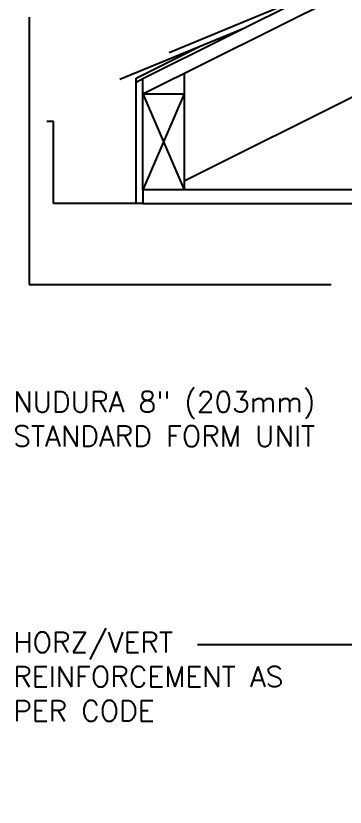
# Model space of a CAD drawing. Header units: inches. Extents: x 186.1 to 244.3, y 217.8 to 307.
# Drawn here: x 186.18 to 198.17, y 254.08 to 282.93 of the extents above; entities that cross this region are included whole.
import ezdxf

# ---------------------------------------------------------------- set-up
doc = ezdxf.new("R2010")
doc.units = ezdxf.units.IN
doc.header["$MEASUREMENT"] = 0
for name, color, linetype in [('HATCH', 12, 'Continuous'), ('line25', 2, 'Continuous'), ('LINE9', 9, 'Continuous'), ('TEXT', 4, 'Continuous')]:
    doc.layers.add(name, color=color, linetype=linetype)
doc.styles.add('DIM', font='romans.shx', dxfattribs={"width": 0.7})
doc.styles.add('ROMANS', font='romans.shx', dxfattribs={"height": 1.125})
doc.dimstyles.new('ext_12', dxfattribs={"dimscale": 12, "dimtxt": 0.09375, "dimasz": 0.09375, "dimexe": 0.09375, "dimexo": 0.0625, "dimgap": 0.0625, "dimtad": 1, "dimdec": 1, "dimzin": 3, "dimdsep": 46, "dimlunit": 4, "dimtxsty": 'DIM', "dimcen": 0.09, "dimdle": 0.09375, "dimclrt": 4, "dimadec": 0, "dimazin": 0, "dimtfac": 1, "dimtdec": 1, "dimtmove": 2, "dimatfit": 3, "dimfxl": 1, "dimfrac": 2, "dimtolj": 1, "dimtzin": 0, "dimarcsym": 0})

msp = doc.modelspace()

# ---------------------------------------------------------------- linework, layer by layer
at = {"layer": 'HATCH'}
for p, q in [((192.303, 280.085), (190.803, 276.585)), ((190.803, 280.085), (192.303, 276.585))]:
    msp.add_line(p, q, dxfattribs=at)
at = {"layer": 'line25'}
for p, q in [((190.803, 280.644), (239.813, 305.149)), ((190.803, 280.085), (239.813, 304.59)), ((192.303, 276.922), (222.892, 292.216)), ((192.303, 280.835), (192.303, 276.585)), ((190.803, 276.585), (190.803, 280.644)), ((190.803, 280.085), (192.303, 280.085))]:
    msp.add_line(p, q, dxfattribs=at)
at = {"layer": 'LINE9'}
for p, q in [((191.765, 281.6), (197.308, 283.896)), ((189.968, 280.618), (194.536, 282.51)), ((190.553, 280.658), (192.907, 281.835)), ((190.553, 280.519), (190.553, 280.658)), ((190.553, 280.519), (190.803, 280.644)), ((190.553, 276.085), (190.553, 280.519)), ((187.553, 279.085), (187.303, 279.085)), ((187.553, 276.085), (187.553, 279.085)), ((190.803, 276.585), (190.803, 276.085)), ((205.678, 276.585), (190.803, 276.585)), ((190.553, 276.085), (187.553, 276.085))]:
    msp.add_line(p, q, dxfattribs=at)
at = {"layer": 'LINE9', "color": 9}
for p, q in [((205.678, 276.585), (192.303, 276.585)), ((190.803, 276.085), (190.553, 276.085)), ((190.803, 276.085), (201.178, 276.085))]:
    msp.add_line(p, q, dxfattribs=at)
at = {"layer": 'TEXT'}
for p, q in [((186.656, 282.879), (186.656, 273.141)), ((186.656, 273.141), (197.658, 273.141))]:
    msp.add_line(p, q, dxfattribs=at)
for points in [[(189.387, 276.085, 0, 0.36, 0), (189.387, 275.005, 0, 0, 0), (189.387, 273.141, 0, 0, 0)], [(197.658, 276.085, 0, 0.36, 0), (197.658, 275.005, 0, 0, 0), (197.658, 273.141, 0, 0, 0)]]:
    msp.add_lwpolyline(points, format="xyseb", dxfattribs=at)

# ---------------------------------------------------------------- texts
at = {"layer": 'TEXT', "char_height": 0.75, "width": 12.44051, "attachment_point": 1, "style": 'ROMANS'}
for s, insert in [('NUDURA 8" (203mm) STANDARD FORM UNIT', (186.08, 269.234)), ('HORZ/VERT REINFORCEMENT AS PER CODE', (186.08, 260.464))]:
    msp.add_mtext(s, dxfattribs=dict(at, insert=insert))

# ---------------------------------------------------------------- leaders
at = {"layer": 'TEXT'}
msp.add_leader([(209.553, 281.547), (200.238, 290.496), (197.042, 290.496)], dimstyle='ext_12', dxfattribs=at)
for points in [[(211.496, 259.999), (194.935, 259.999), (192.788, 259.999)], [(212.288, 254.08), (198.502, 259.999), (192.788, 259.999)]]:
    msp.add_leader(points, dimstyle='ext_12', override={"dimgap": 0.0625, "dimtad": 0}, dxfattribs=at)

doc.saveas('drawing.dxf')
